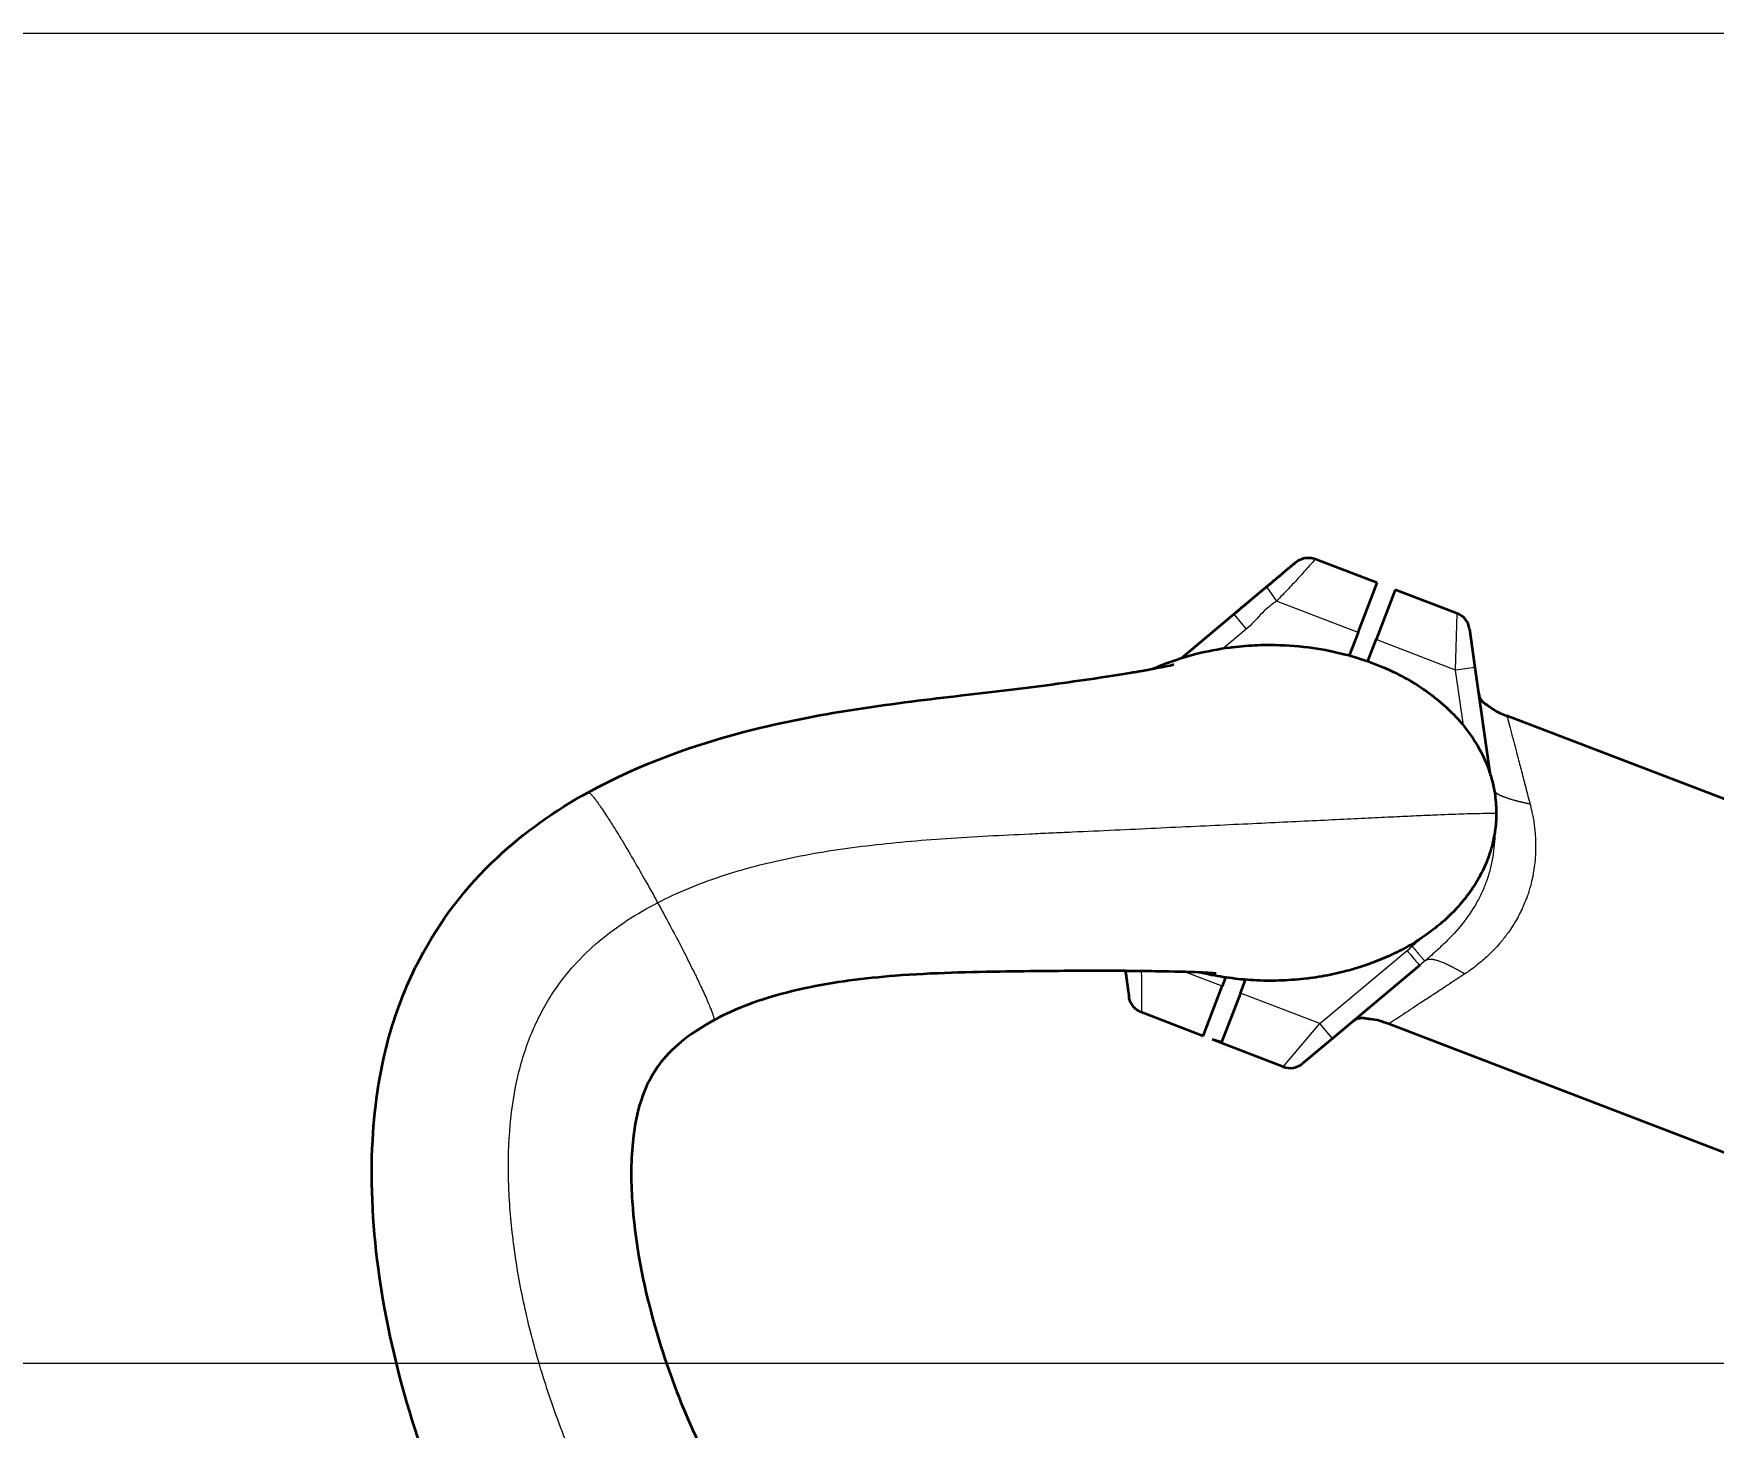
# Model space of a CAD drawing. Header units: millimetres. Extents: x 103 to 2059, y 115 to 1460.
# Drawn here: x 585.8 to 758.8, y 1135.9 to 1279.4 of the extents above; entities that cross this region are included whole.
import ezdxf

# ---------------------------------------------------------------- set-up
doc = ezdxf.new("R2010")
doc.units = ezdxf.units.MM
doc.header["$LTSCALE"] = 5
for name, color, linetype, lineweight in [('Dimension (ISO)', 7, 'Continuous', 9), ('Visible (ISO)', 7, 'Continuous', 35), ('Visible Narrow (ISO)', 7, 'Continuous', 9)]:
    doc.layers.add(name, color=color, linetype=linetype, lineweight=lineweight)
doc.styles.add('Note Text (ISO)', font='tahoma.ttf')
doc.dimstyles.new('Default (ISO)', dxfattribs={"dimscale": 5, "dimtxt": 3.5, "dimasz": 2.5, "dimexe": 3.175, "dimexo": 0, "dimgap": 0.762, "dimtad": 1, "dimdec": 1, "dimrnd": 1e-08, "dimzin": 4, "dimtxsty": 'Note Text (ISO)', "dimcen": 0.09, "dimdle": 10, "dimclrd": 256, "dimclre": 256, "dimclrt": 256, "dimadec": 0, "dimazin": 0, "dimtfac": 1.001486, "dimtmove": 0, "dimatfit": 3, "dimfxl": 0, "dimtolj": 1, "dimtzin": 0, "dimlwd": -1, "dimlwe": -1, "dimarcsym": 0})

# ---------------------------------------------------------------- blocks, each defined once
blk = doc.blocks.new('*D14')
at = {"layer": 'Defpoints', "color": 0}
for p in [(227.82, 1142.44), (813.68, 1142.44), (292.28, 661.37)]:
    blk.add_point(p, dxfattribs=at)
at = {"layer": 'Dimension (ISO)'}
for p, q in [((813.68, 1142.44), (211.94, 1142.44)), ((227.82, 673.87), (227.82, 1129.94)), ((292.28, 661.37), (211.94, 661.37))]:
    blk.add_line(p, q, dxfattribs=at)
for points in [[(225.74, 1129.94), (229.9, 1129.94), (227.82, 1142.44)], [(225.74, 673.87), (229.9, 673.87), (227.82, 661.37)]]:
    blk.add_solid(points, dxfattribs=at)
at = {"layer": 'Dimension (ISO)', "insert": (201.76, 873.19), "char_height": 17.5, "attachment_point": 1, "rotation": 90, "style": 'Note Text (ISO)'}
blk.add_mtext('\\A1;481,1', dxfattribs=at)
blk = doc.blocks.new('*D17')
at = {"layer": 'Defpoints', "color": 0}
for p in [(178.7, 1142.44), (813.68, 1142.44), (1641.2, 312.94)]:
    blk.add_point(p, dxfattribs=at)
at = {"layer": 'Dimension (ISO)'}
for p, q in [((813.68, 1142.44), (162.83, 1142.44)), ((178.7, 325.44), (178.7, 1129.94)), ((1641.2, 312.94), (162.83, 312.94))]:
    blk.add_line(p, q, dxfattribs=at)
for points in [[(176.62, 1129.94), (180.79, 1129.94), (178.7, 1142.44)], [(176.62, 325.44), (180.79, 325.44), (178.7, 312.94)]]:
    blk.add_solid(points, dxfattribs=at)
at = {"layer": 'Dimension (ISO)', "insert": (152.64, 698.83), "char_height": 17.5, "attachment_point": 1, "rotation": 90, "style": 'Note Text (ISO)'}
blk.add_mtext('\\A1;829,5', dxfattribs=at)
blk = doc.blocks.new('*D18')
at = {"layer": 'Defpoints', "color": 0}
for p in [(129.29, 1279.41), (1543.27, 1279.41), (1641.2, 312.94)]:
    blk.add_point(p, dxfattribs=at)
at = {"layer": 'Dimension (ISO)'}
for p, q in [((1543.27, 1279.41), (113.41, 1279.41)), ((129.29, 325.44), (129.29, 1266.91)), ((1641.2, 312.94), (113.41, 312.94))]:
    blk.add_line(p, q, dxfattribs=at)
for points in [[(127.2, 1266.91), (131.37, 1266.91), (129.29, 1279.41)], [(127.2, 325.44), (131.37, 325.44), (129.29, 312.94)]]:
    blk.add_solid(points, dxfattribs=at)
at = {"layer": 'Dimension (ISO)', "insert": (103.27, 780.31), "char_height": 17.5, "attachment_point": 1, "rotation": 90, "style": 'Note Text (ISO)'}
blk.add_mtext('\\A1;966,5', dxfattribs=at)

msp = doc.modelspace()

# ---------------------------------------------------------------- linework, layer by layer
at = {"layer": 'Visible (ISO)'}
for p, q in [((724.16, 1222.86), (717.79, 1225.3)), ((717.79, 1225.3), (717.79, 1225.3)), ((712.77, 1222.44), (709.39, 1219.61)), ((722.19, 1217.72), (724.16, 1222.86)), ((726.03, 1222.14), (724.06, 1217.01)), ((732.4, 1219.7), (726.03, 1222.14)), ((704.03, 1215.11), (709.39, 1219.61)), ((722.19, 1217.72), (721.29, 1215.37)), ((733.66, 1218.11), (734.22, 1214.14)), ((723.2, 1214.77), (724.06, 1217.01)), ((734.22, 1214.14), (735.75, 1203.29)), ((798.34, 1185.81), (737.52, 1209.16)), ((728.53, 1183.45), (719.55, 1175.92)), ((708.56, 1182.21), (708.21, 1181.31)), ((710.08, 1180.6), (710.61, 1181.98)), ((706.24, 1176.18), (708.21, 1181.31)), ((710.08, 1180.6), (708.13, 1175.53)), ((706.24, 1176.18), (699.87, 1178.62)), ((790.67, 1152.34), (725.34, 1177.42)), ((708.13, 1175.53), (707.18, 1175.82)), ((714.48, 1173.02), (707.18, 1175.82)), ((719.55, 1175.92), (716.48, 1173.35))]:
    msp.add_line(p, q, dxfattribs=at)
for centre, start, end in [((731.68, 1217.83), 8.0268, 69), ((715.2, 1174.88), 249, 309.9732)]:
    msp.add_arc(centre, 2, start, end, dxfattribs=at)
for points, knots in [([(712.77, 1222.44), (712.86, 1222.51), (712.95, 1222.58), (713.03, 1222.66), (713.12, 1222.73), (713.21, 1222.81), (713.3, 1222.88), (713.38, 1222.95), (713.47, 1223.02), (713.55, 1223.09), (713.62, 1223.15), (713.69, 1223.21), (713.75, 1223.26), (713.83, 1223.33), (713.9, 1223.39), (713.98, 1223.45), (714.05, 1223.51), (714.13, 1223.57), (714.2, 1223.63), (714.28, 1223.7), (714.35, 1223.77), (714.43, 1223.83), (714.49, 1223.88), (714.54, 1223.92), (714.6, 1223.97), (714.67, 1224.03), (714.74, 1224.09), (714.8, 1224.14), (714.85, 1224.19), (714.9, 1224.23), (714.95, 1224.27), (715.01, 1224.32), (715.07, 1224.37), (715.13, 1224.41), (715.17, 1224.45), (715.21, 1224.49), (715.25, 1224.52), (715.3, 1224.56), (715.34, 1224.59), (715.39, 1224.63), (715.42, 1224.66), (715.46, 1224.69), (715.49, 1224.72), (715.53, 1224.75), (715.56, 1224.78), (715.59, 1224.81), (715.62, 1224.83), (715.65, 1224.85), (715.67, 1224.87), (715.7, 1224.89), (715.72, 1224.91), (715.74, 1224.93), (715.75, 1224.94), (715.77, 1224.95), (715.78, 1224.96), (715.79, 1224.97), (715.8, 1224.98), (715.81, 1224.98), (715.81, 1224.99), (715.81, 1224.99), (715.81, 1224.99), (715.81, 1224.99), (715.82, 1224.99), (715.82, 1224.99), (715.82, 1224.99), (715.82, 1224.99), (715.82, 1224.99)], [4.942, 4.942, 4.942, 4.942, 5.016432, 5.016432, 5.016432, 5.090353, 5.090353, 5.090353, 5.16379, 5.16379, 5.16379, 5.221319, 5.221319, 5.221319, 5.28753, 5.28753, 5.28753, 5.353741, 5.353741, 5.353741, 5.42737, 5.42737, 5.42737, 5.483589, 5.483589, 5.483589, 5.555722, 5.555722, 5.555722, 5.612157, 5.612157, 5.612157, 5.684335, 5.684335, 5.684335, 5.740618, 5.740618, 5.740618, 5.807389, 5.807389, 5.807389, 5.870134, 5.870134, 5.870134, 5.939587, 5.939587, 5.939587, 6.001966, 6.001966, 6.001966, 6.079194, 6.079194, 6.079194, 6.137613, 6.137613, 6.137613, 6.207449, 6.207449, 6.207449, 6.25109, 6.25109, 6.25109, 6.279022, 6.279022, 6.279022, 6.283185, 6.283185, 6.283185, 6.283185]), ([(715.82, 1224.99), (715.95, 1225.1), (716.11, 1225.2), (716.47, 1225.35), (716.69, 1225.41), (717.12, 1225.45), (717.34, 1225.43), (717.63, 1225.36), (717.71, 1225.33), (717.79, 1225.3)], [0, 0, 0, 0, 0.0532348, 0.0532348, 0.1185697, 0.1185697, 0.1835687, 0.1835687, 0.208681, 0.208681, 0.208681, 0.208681]), ([(709.39, 1219.61), (709.47, 1219.67), (709.55, 1219.74), (709.72, 1219.88), (709.81, 1219.95), (710.1, 1220.2), (710.31, 1220.38), (710.69, 1220.69), (710.85, 1220.83), (711.15, 1221.08), (711.3, 1221.2), (711.55, 1221.42), (711.67, 1221.51), (711.94, 1221.75), (712.11, 1221.89), (712.44, 1222.16), (712.61, 1222.3), (712.77, 1222.44)], [0, 0, 0, 0, 0.0368019, 0.0368019, 0.0769204, 0.0769204, 0.1660954, 0.1660954, 0.2309664, 0.2309664, 0.2880294, 0.2880294, 0.3316648, 0.3316648, 0.3974466, 0.3974466, 0.4619412, 0.4619412, 0.4619412, 0.4619412]), ([(701.07, 1214), (701.24, 1214.07), (701.42, 1214.15), (701.59, 1214.22), (701.65, 1214.24), (701.7, 1214.27), (701.76, 1214.29), (702.67, 1214.66), (703.6, 1214.99), (704.54, 1215.26), (704.85, 1215.35), (705.16, 1215.44), (705.47, 1215.52), (706.65, 1215.82), (707.84, 1216.04), (709.04, 1216.2), (709.12, 1216.21), (709.21, 1216.22), (709.3, 1216.23), (710.15, 1216.34), (711.01, 1216.4), (711.87, 1216.44), (712.31, 1216.46), (712.74, 1216.46), (713.18, 1216.46), (714.47, 1216.46), (715.77, 1216.38), (717.05, 1216.21), (718.25, 1216.06), (719.43, 1215.84), (720.6, 1215.55), (720.69, 1215.53), (720.78, 1215.5), (720.88, 1215.48), (721.18, 1215.4), (721.49, 1215.31), (721.8, 1215.22), (722.74, 1214.94), (723.67, 1214.62), (724.58, 1214.23), (724.92, 1214.09), (725.26, 1213.95), (725.59, 1213.79), (725.64, 1213.77), (725.69, 1213.74), (725.75, 1213.71), (726.55, 1213.33), (727.33, 1212.91), (728.09, 1212.44), (728.37, 1212.26), (728.65, 1212.08), (728.92, 1211.9), (729.04, 1211.82), (729.15, 1211.74), (729.27, 1211.66), (729.96, 1211.16), (730.64, 1210.62), (731.28, 1210.03), (731.55, 1209.78), (731.82, 1209.51), (732.08, 1209.24), (732.13, 1209.19), (732.18, 1209.14), (732.22, 1209.09), (732.85, 1208.43), (733.42, 1207.72), (733.94, 1206.96), (734.13, 1206.67), (734.32, 1206.38), (734.49, 1206.08), (735, 1205.21), (735.42, 1204.28), (735.74, 1203.32), (735.75, 1203.3), (735.75, 1203.28), (735.76, 1203.26), (735.82, 1203.07), (735.88, 1202.89), (735.93, 1202.7), (736.06, 1202.25), (736.16, 1201.79), (736.24, 1201.33), (736.24, 1201.29), (736.25, 1201.25), (736.26, 1201.21), (736.36, 1200.58), (736.41, 1199.95), (736.42, 1199.31), (736.42, 1199.25), (736.42, 1199.18), (736.42, 1199.11)], [0.300669, 0.300669, 0.300669, 0.300669, 0.3096364, 0.3096364, 0.3096364, 0.3125, 0.3125, 0.3125, 0.3596031, 0.3596031, 0.3596031, 0.375, 0.375, 0.375, 0.43329, 0.43329, 0.43329, 0.4375, 0.4375, 0.4375, 0.479048, 0.479048, 0.479048, 0.5, 0.5, 0.5, 0.5625, 0.5625, 0.5625, 0.6205236, 0.6205236, 0.6205236, 0.625, 0.625, 0.625, 0.6403713, 0.6403713, 0.6403713, 0.6875, 0.6875, 0.6875, 0.7049644, 0.7049644, 0.7049644, 0.7077726, 0.7077726, 0.7077726, 0.75, 0.75, 0.75, 0.7656067, 0.7656067, 0.7656067, 0.7721536, 0.7721536, 0.7721536, 0.8125, 0.8125, 0.8125, 0.8299851, 0.8299851, 0.8299851, 0.8331122, 0.8331122, 0.8331122, 0.875, 0.875, 0.875, 0.8908351, 0.8908351, 0.8908351, 0.9365574, 0.9365574, 0.9365574, 0.9375, 0.9375, 0.9375, 0.9461619, 0.9461619, 0.9461619, 0.9669675, 0.9669675, 0.9669675, 0.96875, 0.96875, 0.96875, 0.9970492, 0.9970492, 0.9970492, 1, 1, 1, 1]), ([(642.91, 1201.27), (648.26, 1204.22), (654.13, 1206.3), (667.15, 1209.54), (674.55, 1210.47), (684.72, 1211.64), (687.86, 1212.02), (693.79, 1212.81), (696.58, 1213.23), (700.48, 1213.88), (701.84, 1214.14), (703, 1214.38), (703.21, 1214.43), (703.21, 1214.43)], [0, 0, 0, 0, 1.836553, 1.836553, 4.033781, 4.033781, 5.065818, 5.065818, 6.21398, 6.21398, 7.188406, 7.188406, 7.725575, 7.725575, 7.725575, 7.725575]), ([(642.91, 1201.27), (648.26, 1204.22), (654.13, 1206.3), (667.15, 1209.54), (674.55, 1210.47), (684.72, 1211.64), (687.86, 1212.02), (693.79, 1212.81), (696.58, 1213.23), (699.6, 1213.73), (700.41, 1213.87), (701.07, 1214)], [0, 0, 0, 0, 1.836553, 1.836553, 4.033781, 4.033781, 5.065818, 5.065818, 6.21398, 6.21398, 6.712142, 6.712142, 6.712142, 6.712142]), ([(734.56, 1211.72), (734.6, 1211.43), (734.64, 1211.26), (734.71, 1211.03), (734.75, 1210.95), (734.89, 1210.74), (735.02, 1210.6), (735.29, 1210.38), (735.39, 1210.32), (735.51, 1210.24), (735.54, 1210.22), (735.57, 1210.2), (735.58, 1210.19), (735.59, 1210.19), (735.59, 1210.19), (735.59, 1210.19), (735.59, 1210.19), (735.59, 1210.19)], [0.000007, 0.000007, 0.000007, 0.000007, 0.1592848, 0.1592848, 0.3074391, 0.3074391, 0.5344619, 0.5344619, 0.6490408, 0.6490408, 0.7061398, 0.7061398, 0.7337946, 0.7337946, 0.746692, 0.746692, 0.747968, 0.747968, 0.747968, 0.747968]), ([(734.57, 1211.69), (734.59, 1211.5), (734.61, 1211.38), (734.66, 1211.17), (734.69, 1211.09), (734.82, 1210.81), (734.99, 1210.61), (735.34, 1210.35), (735.42, 1210.29), (735.53, 1210.23), (735.55, 1210.21), (735.58, 1210.2), (735.58, 1210.19), (735.59, 1210.19), (735.59, 1210.19), (735.59, 1210.19), (735.59, 1210.19), (735.59, 1210.19), (735.59, 1210.19), (735.59, 1210.19), (735.59, 1210.19), (735.59, 1210.19), (735.59, 1210.19), (735.6, 1210.18), (735.6, 1210.18), (735.6, 1210.18), (735.6, 1210.18), (735.6, 1210.18), (735.6, 1210.18), (735.6, 1210.18), (735.6, 1210.18), (735.61, 1210.18), (735.61, 1210.17), (735.63, 1210.16), (735.64, 1210.15), (735.68, 1210.13), (735.71, 1210.11), (735.75, 1210.08), (735.77, 1210.06), (735.79, 1210.05)], [0, 0, 0, 0, 0.1006008, 0.1006008, 0.2153043, 0.2153043, 0.5533787, 0.5533787, 0.6560464, 0.6560464, 0.7071548, 0.7071548, 0.7315598, 0.7315598, 0.7428937, 0.7428937, 0.7435766, 0.7435766, 0.7441974, 0.7441974, 0.7466806, 0.7466806, 0.7504215, 0.7504215, 0.7510463, 0.7510463, 0.7516687, 0.7516687, 0.7522964, 0.7522964, 0.7529282, 0.7529282, 0.7541901, 0.7541901, 0.7591775, 0.7591775, 0.7683089, 0.7683089, 0.7759828, 0.7759828, 0.7759828, 0.7759828]), ([(735.79, 1210.05), (736.11, 1209.8), (736.47, 1209.6), (737.06, 1209.34), (737.29, 1209.25), (737.52, 1209.16)], [0, 0, 0, 0, 0.1210033, 0.1210033, 0.1946697, 0.1946697, 0.1946697, 0.1946697]), ([(754.6, 1050.91), (741.19, 1052.26), (727.86, 1054.87), (701.46, 1062.55), (688.25, 1067.83), (665.18, 1081.08), (654.92, 1088.89), (639.58, 1105.9), (633.86, 1114.79), (625.66, 1132.79), (622.79, 1142), (620.77, 1156.02), (620.47, 1160.75), (620.94, 1169.26), (621.53, 1173.08), (623.35, 1179.28), (624.34, 1181.76), (627.6, 1187.98), (630.34, 1191.55), (636.34, 1197.17), (639.54, 1199.41), (642.91, 1201.27)], [0, 0, 0, 0, 4.042055, 4.042055, 8.251712, 8.251712, 12.031762, 12.031762, 15.139684, 15.139684, 17.990448, 17.990448, 19.40632, 19.40632, 20.555748, 20.555748, 21.351381, 21.351381, 22.666687, 22.666687, 23.821599, 23.821599, 23.821599, 23.821599]), ([(736.42, 1199.11), (736.42, 1198.79), (736.41, 1198.47), (736.36, 1197.83), (736.32, 1197.51), (736.26, 1197.13), (736.26, 1197.07), (736.21, 1196.78), (736.16, 1196.56), (736.06, 1196.1), (736.01, 1195.88), (735.94, 1195.61), (735.92, 1195.57), (735.86, 1195.34), (735.8, 1195.16), (735.64, 1194.66), (735.53, 1194.36), (735.28, 1193.75), (735.14, 1193.45), (734.85, 1192.86), (734.69, 1192.56), (734.5, 1192.24), (734.48, 1192.2), (734.28, 1191.86), (734.09, 1191.57), (733.69, 1190.97), (733.47, 1190.67), (733.01, 1190.09), (732.77, 1189.81), (732.41, 1189.4), (732.29, 1189.28), (731.92, 1188.88), (731.65, 1188.61), (731.32, 1188.31), (731.27, 1188.26), (730.99, 1188), (730.75, 1187.8), (730.26, 1187.39), (730, 1187.19), (729.57, 1186.86), (729.39, 1186.73), (728.93, 1186.41), (728.66, 1186.23), (728.26, 1185.97), (728.15, 1185.9), (727.73, 1185.64), (727.42, 1185.46), (726.8, 1185.12), (726.48, 1184.95), (726, 1184.71), (725.84, 1184.64), (725.35, 1184.4), (725.01, 1184.26), (724.62, 1184.09), (724.57, 1184.07), (724.17, 1183.9), (723.82, 1183.77), (723.12, 1183.51), (722.76, 1183.39), (722.17, 1183.2), (721.95, 1183.14), (721.42, 1182.98), (721.11, 1182.9), (720.41, 1182.72), (720.03, 1182.63), (719.25, 1182.46), (718.85, 1182.39), (718.05, 1182.25), (717.64, 1182.19), (717.15, 1182.12), (717.06, 1182.11), (716.55, 1182.05), (716.12, 1182.01), (715.26, 1181.94), (714.83, 1181.91), (713.96, 1181.88), (713.53, 1181.87), (713.09, 1181.87), (712.66, 1181.87), (712.22, 1181.88), (711.35, 1181.92), (710.92, 1181.95), (710.06, 1182.02), (709.64, 1182.07), (708.81, 1182.17), (708.41, 1182.23), (707.61, 1182.37), (707.21, 1182.44), (706.53, 1182.58), (706.25, 1182.65), (705.96, 1182.71)], [0, 0, 0, 0, 0.0142595, 0.0142595, 0.0286008, 0.0286008, 0.03125, 0.03125, 0.0415522, 0.0415522, 0.0518855, 0.0518855, 0.0538302, 0.0538302, 0.0625, 0.0625, 0.0771519, 0.0771519, 0.0919955, 0.0919955, 0.1071161, 0.1071161, 0.1091649, 0.1091649, 0.125, 0.125, 0.1420743, 0.1420743, 0.1589532, 0.1589532, 0.1668922, 0.1668922, 0.1844026, 0.1844026, 0.1875, 0.1875, 0.2022885, 0.2022885, 0.2174356, 0.2174356, 0.2278449, 0.2278449, 0.243492, 0.243492, 0.25, 0.25, 0.2667079, 0.2667079, 0.2838137, 0.2838137, 0.2922234, 0.2922234, 0.3096356, 0.3096356, 0.3125, 0.3125, 0.3302345, 0.3302345, 0.3484416, 0.3484416, 0.3596134, 0.3596134, 0.375, 0.375, 0.3940571, 0.3940571, 0.4134437, 0.4134437, 0.4332618, 0.4332618, 0.4375, 0.4375, 0.4581182, 0.4581182, 0.4790588, 0.4790588, 0.5, 0.5, 0.5, 0.5211035, 0.5211035, 0.5420205, 0.5420205, 0.5625, 0.5625, 0.5822097, 0.5822097, 0.6016123, 0.6016123, 0.6155807, 0.6155807, 0.6155807, 0.6155807]), ([(707.59, 1182.61), (707.59, 1182.61), (707.59, 1182.61), (707.54, 1182.62), (707.07, 1182.66), (705.18, 1182.75), (703.79, 1182.8), (700.17, 1182.86), (697.83, 1182.89), (692.43, 1182.89), (689.28, 1182.86), (682.3, 1182.76), (678.42, 1182.68), (671.4, 1182.13), (668.24, 1181.74), (661.93, 1180.37), (658.72, 1179.36), (655.83, 1177.79)], [3.708221, 3.708221, 3.708221, 3.708221, 3.75693, 3.75693, 4.625844, 4.625844, 5.516191, 5.516191, 6.501735, 6.501735, 7.560089, 7.560089, 8.751378, 8.751378, 9.706888, 9.706888, 10.696939, 10.696939, 10.696939, 10.696939]), ([(698.23, 1182.88), (697.28, 1182.88), (696.27, 1182.89), (692.43, 1182.89), (689.28, 1182.86), (682.3, 1182.76), (678.42, 1182.68), (671.4, 1182.13), (668.24, 1181.74), (661.93, 1180.37), (658.72, 1179.36), (655.83, 1177.79)], [6.104666, 6.104666, 6.104666, 6.104666, 6.501735, 6.501735, 7.560089, 7.560089, 8.751378, 8.751378, 9.706956, 9.706956, 10.696937, 10.696937, 10.696937, 10.696937]), ([(698.23, 1182.88), (698.24, 1182.82), (698.25, 1182.76), (698.32, 1182.27), (698.38, 1181.87), (698.44, 1181.42), (698.45, 1181.33), (698.49, 1181.05), (698.51, 1180.89), (698.55, 1180.61), (698.57, 1180.5), (698.59, 1180.32), (698.6, 1180.26), (698.61, 1180.2), (698.61, 1180.19), (698.61, 1180.18), (698.61, 1180.18), (698.61, 1180.18)], [-0.8779476, -0.8779476, -0.8779476, -0.8779476, -0.8581727, -0.8581727, -0.7116447, -0.7116447, -0.6706485, -0.6706485, -0.5852099, -0.5852099, -0.5049381, -0.5049381, -0.4259629, -0.4259629, -0.3872527, -0.3872527, -0.3689185, -0.3689185, -0.3689185, -0.3689185]), ([(698.24, 1182.85), (698.24, 1182.83), (698.24, 1182.81), (698.26, 1182.7), (698.27, 1182.6), (698.31, 1182.37), (698.32, 1182.23), (698.36, 1181.96), (698.38, 1181.83), (698.4, 1181.71)], [0.1242587, 0.1242587, 0.1242587, 0.1242587, 0.1307113, 0.1307113, 0.1630912, 0.1630912, 0.212402, 0.212402, 0.2614153, 0.2614153, 0.2614153, 0.2614153]), ([(699.87, 1178.62), (699.67, 1178.7), (699.48, 1178.81), (699.15, 1179.09), (699, 1179.26), (698.77, 1179.63), (698.69, 1179.83), (698.63, 1180.09), (698.62, 1180.13), (698.61, 1180.18)], [0, 0, 0, 0, 0.0647794, 0.0647794, 0.1297985, 0.1297985, 0.1948089, 0.1948089, 0.2085708, 0.2085708, 0.2085708, 0.2085708]), ([(699.87, 1178.62), (699.67, 1178.7), (699.48, 1178.81), (699.15, 1179.09), (699, 1179.26), (698.77, 1179.63), (698.69, 1179.83), (698.63, 1180.09), (698.62, 1180.13), (698.61, 1180.18)], [0, 0, 0, 0, 0.0647794, 0.0647794, 0.1297985, 0.1297985, 0.1948089, 0.1948089, 0.2085709, 0.2085709, 0.2085709, 0.2085709]), ([(723.21, 1177.95), (723.21, 1177.95), (723.21, 1177.95), (723.19, 1177.95), (723.16, 1177.96), (723.02, 1177.98), (722.9, 1178), (722.42, 1178.03), (722.17, 1178), (721.82, 1177.81), (721.7, 1177.72), (721.45, 1177.52)], [0.0463236, 0.0463236, 0.0463236, 0.0463236, 0.0642601, 0.0642601, 0.1225677, 0.1225677, 0.2439132, 0.2439132, 0.6089432, 0.6089432, 0.7844297, 0.7844297, 0.7844297, 0.7844297]), ([(723.46, 1177.91), (723.41, 1177.92), (723.35, 1177.92), (723.28, 1177.93), (723.26, 1177.94), (723.24, 1177.94), (723.24, 1177.94), (723.23, 1177.94), (723.23, 1177.94), (723.22, 1177.94), (723.22, 1177.94), (723.22, 1177.95), (723.22, 1177.95), (723.21, 1177.95), (723.21, 1177.95), (723.21, 1177.95), (723.21, 1177.95), (723.21, 1177.95), (723.21, 1177.95), (723.21, 1177.95), (723.21, 1177.95), (723.21, 1177.95), (723.21, 1177.95), (723.21, 1177.95), (723.2, 1177.95), (723.15, 1177.96), (723.08, 1177.97), (722.83, 1178.01), (722.63, 1178.02), (722.29, 1178), (722.15, 1177.97), (721.95, 1177.88), (721.88, 1177.85), (721.71, 1177.73), (721.6, 1177.65), (721.45, 1177.52)], [0, 0, 0, 0, 0.015976, 0.015976, 0.0219713, 0.0219713, 0.0229294, 0.0229294, 0.0237338, 0.0237338, 0.024542, 0.024542, 0.0253517, 0.0253517, 0.0285848, 0.0285848, 0.0306997, 0.0306997, 0.0310962, 0.0310962, 0.0342889, 0.0342889, 0.0438673, 0.0438673, 0.0726282, 0.0726282, 0.1591697, 0.1591697, 0.3429087, 0.3429087, 0.557671, 0.557671, 0.6656114, 0.6656114, 0.7760578, 0.7760578, 0.7760578, 0.7760578]), ([(655.83, 1177.79), (654.77, 1177.21), (653.75, 1176.56), (651.92, 1175.13), (651.1, 1174.35), (649.5, 1172.31), (648.82, 1170.96), (647.95, 1168.29), (647.7, 1166.96), (647.3, 1163.49), (647.31, 1161.32), (647.7, 1155.3), (648.41, 1151.45), (651.05, 1141.44), (653.53, 1135.33), (660.75, 1122.26), (666.25, 1115.51), (678.5, 1104.62), (685.19, 1100.16), (700.55, 1091.88), (709.46, 1088.3), (729.52, 1082.01), (740.87, 1079.57), (753.87, 1077.93), (755.45, 1077.75), (757.04, 1077.59)], [0, 0, 0, 0, 0.363338, 0.363338, 0.703097, 0.703097, 1.155748, 1.155748, 1.563605, 1.563605, 2.218306, 2.218306, 3.391499, 3.391499, 5.35268, 5.35268, 7.902578, 7.902578, 10.287649, 10.287649, 13.144555, 13.144555, 16.598427, 16.598427, 17.076187, 17.076187, 17.076187, 17.076187])]:
    msp.add_open_spline(points, degree=3, knots=knots, dxfattribs=at)
for points in [[(728.55, 1183.47), (728.54, 1183.47), (728.54, 1183.46), (728.53, 1183.45)], [(725.34, 1177.42), (724.73, 1177.65), (724.11, 1177.87), (723.46, 1177.91)], [(721.43, 1177.5), (721.44, 1177.51), (721.44, 1177.51), (721.45, 1177.52)]]:
    msp.add_open_spline(points, degree=3, dxfattribs=at)
at = {"layer": 'Visible Narrow (ISO)'}
for p, q in [((712.77, 1222.44), (713.78, 1220.95)), ((709.39, 1219.61), (710.68, 1218.07)), ((722.19, 1217.72), (713.78, 1220.95)), ((732.24, 1213.87), (732.4, 1219.7)), ((710.68, 1218.07), (708.32, 1216.1)), ((732.24, 1213.87), (724.06, 1217.01)), ((734.22, 1214.14), (732.24, 1213.87)), ((733.04, 1208.16), (732.24, 1213.87)), ((718.26, 1177.46), (727.24, 1184.98)), ((708.21, 1181.31), (704.42, 1182.77)), ((718.26, 1177.46), (710.08, 1180.6)), ((722.74, 1178.07), (722.74, 1178.07)), ((714.48, 1173.02), (718.26, 1177.46)), ((719.55, 1175.92), (718.26, 1177.46))]:
    msp.add_line(p, q, dxfattribs=at)
msp.add_ellipse((727.24, 1184.98), major_axis=(1.28, -1.53), ratio=0.000011, start_param=4.712389, end_param=6.283186, dxfattribs=at)
for points, degree, knots in [([(717.79, 1225.3), (717.79, 1225.3), (717.78, 1225.29), (717.71, 1225.21), (717.67, 1225.16), (717.47, 1224.93), (717.28, 1224.71), (716.9, 1224.28), (716.76, 1224.13), (716.47, 1223.8), (716.31, 1223.62), (715.96, 1223.24), (715.79, 1223.05), (715.41, 1222.65), (715.22, 1222.44), (714.62, 1221.81), (714.21, 1221.38), (713.78, 1220.95)], 3, [0.005444176, 0.005444176, 0.005444176, 0.005444176, 0.006282711, 0.006282711, 0.007180241, 0.007180241, 0.008975302, 0.008975302, 0.009872832, 0.009872832, 0.010770362, 0.010770362, 0.011667892, 0.011667892, 0.012565422, 0.012565422, 0.014360483, 0.014360483, 0.014360483, 0.014360483]), ([(713.78, 1220.95), (713.63, 1220.85), (713.48, 1220.74), (713.33, 1220.63), (713.2, 1220.53), (713.06, 1220.42), (712.93, 1220.31), (712.66, 1220.08), (712.41, 1219.83), (712.16, 1219.58), (711.92, 1219.32), (711.68, 1219.06), (711.44, 1218.81), (711.2, 1218.55), (710.95, 1218.3), (710.68, 1218.07)], 3, [0, 0, 0, 0, 0.00054579, 0.00054579, 0.00054579, 0.001064618, 0.001064618, 0.001064618, 0.002129773, 0.002129773, 0.002129773, 0.003195315, 0.003195315, 0.003195315, 0.004259321, 0.004259321, 0.004259321, 0.004259321]), ([(735.79, 1210.05), (735.79, 1210.05), (735.79, 1210.05), (735.79, 1210.05), (735.79, 1210.05), (735.78, 1210.06), (735.77, 1210.06), (735.77, 1210.06), (735.77, 1210.06), (735.76, 1210.06), (735.75, 1210.07), (735.73, 1210.08), (735.72, 1210.08), (735.7, 1210.09), (735.7, 1210.09), (735.68, 1210.1), (735.66, 1210.11), (735.62, 1210.13), (735.6, 1210.14), (735.57, 1210.16), (735.55, 1210.17), (735.52, 1210.19), (735.5, 1210.2), (735.46, 1210.22), (735.44, 1210.23), (735.4, 1210.25), (735.37, 1210.27), (735.34, 1210.29), (735.32, 1210.3), (735.3, 1210.31), (735.28, 1210.32), (735.23, 1210.36), (735.2, 1210.38), (735.14, 1210.42), (735.12, 1210.44), (735.09, 1210.46), (735.08, 1210.48), (735.01, 1210.54), (734.96, 1210.59), (734.9, 1210.66), (734.89, 1210.67), (734.86, 1210.72), (734.83, 1210.77), (734.78, 1210.85), (734.77, 1210.88), (734.75, 1210.91), (734.75, 1210.92), (734.73, 1210.97), (734.71, 1211.01), (734.69, 1211.08), (734.68, 1211.12), (734.66, 1211.19), (734.65, 1211.22), (734.64, 1211.25), (734.64, 1211.25), (734.63, 1211.28), (734.63, 1211.31), (734.62, 1211.36), (734.61, 1211.38), (734.61, 1211.43), (734.6, 1211.44), (734.6, 1211.49), (734.59, 1211.52), (734.58, 1211.56), (734.58, 1211.57), (734.58, 1211.6), (734.58, 1211.62), (734.57, 1211.66), (734.57, 1211.68), (734.56, 1211.7), (734.56, 1211.71), (734.56, 1211.72)], 3, [0.007626069, 0.007626069, 0.007626069, 0.007626069, 0.007744593, 0.007744593, 0.008026023, 0.008026023, 0.008159866, 0.008159866, 0.008191397, 0.008191397, 0.008358948, 0.008358948, 0.008638514, 0.008638514, 0.008706439, 0.008706439, 0.009007218, 0.009007218, 0.009291742, 0.009291742, 0.009531807, 0.009531807, 0.009737727, 0.009737727, 0.010008398, 0.010008398, 0.01033795, 0.01033795, 0.010484988, 0.010484988, 0.010703643, 0.010703643, 0.011155888, 0.011155888, 0.011438169, 0.011438169, 0.01163009, 0.01163009, 0.012415131, 0.012415131, 0.01253226, 0.01253226, 0.013051307, 0.013051307, 0.01334453, 0.01334453, 0.013421301, 0.013421301, 0.013769374, 0.013769374, 0.014087649, 0.014087649, 0.014297711, 0.014297711, 0.01431103, 0.01431103, 0.014494146, 0.014494146, 0.014658699, 0.014658699, 0.014774301, 0.014774301, 0.014944442, 0.014944442, 0.015012597, 0.015012597, 0.015114003, 0.015114003, 0.015212742, 0.015212742, 0.015250892, 0.015250892, 0.015250892, 0.015250892]), ([(737.52, 1209.16), (737.52, 1209.16), (737.53, 1209.14), (737.55, 1209.06), (737.56, 1209), (737.6, 1208.88), (737.61, 1208.82), (737.64, 1208.71), (737.66, 1208.64), (737.71, 1208.44), (737.75, 1208.3), (737.83, 1207.99), (737.87, 1207.82), (737.92, 1207.62), (737.93, 1207.61), (737.98, 1207.43), (738.02, 1207.24), (738.09, 1206.99), (738.1, 1206.94), (738.12, 1206.87), (738.13, 1206.84), (738.14, 1206.81), (738.14, 1206.8), (738.15, 1206.77), (738.15, 1206.76), (738.15, 1206.75), (738.15, 1206.75), (738.2, 1206.58), (738.25, 1206.4), (738.34, 1206.05), (738.38, 1205.89), (738.48, 1205.51), (738.53, 1205.3), (738.65, 1204.86), (738.71, 1204.63), (738.8, 1204.29), (738.82, 1204.19), (738.86, 1204.05), (738.87, 1204.02), (738.94, 1203.74), (739.01, 1203.49), (739.15, 1202.96), (739.22, 1202.68), (739.31, 1202.33), (739.33, 1202.27), (739.42, 1201.91), (739.5, 1201.62), (739.65, 1201.03), (739.73, 1200.72), (739.84, 1200.3), (739.87, 1200.19), (739.9, 1200.08)], 3, [0.5, 0.5, 0.5, 0.5, 0.5396141, 0.5396141, 0.5790532, 0.5790532, 0.6012584, 0.6012584, 0.625, 0.625, 0.6629124, 0.6629124, 0.6988758, 0.6988758, 0.7008248, 0.7008248, 0.734375, 0.734375, 0.7421875, 0.7421875, 0.7460938, 0.7460938, 0.7480469, 0.7480469, 0.7496505, 0.7496505, 0.75, 0.75, 0.779026, 0.779026, 0.8031571, 0.8031571, 0.8316655, 0.8316655, 0.8598608, 0.8598608, 0.8713714, 0.8713714, 0.875, 0.875, 0.9028041, 0.9028041, 0.9302596, 0.9302596, 0.9368897, 0.9368897, 0.9639403, 0.9639403, 0.9906598, 0.9906598, 1, 1, 1, 1]), ([(642.91, 1201.27), (642.91, 1201.27), (642.91, 1201.27), (642.91, 1201.27), (642.98, 1201.31), (643.15, 1201.16), (643.42, 1200.84), (643.5, 1200.75), (643.58, 1200.64), (643.67, 1200.52), (643.78, 1200.38), (643.9, 1200.22), (644.03, 1200.03), (644.14, 1199.87), (644.26, 1199.69), (644.39, 1199.5), (644.66, 1199.1), (644.97, 1198.63), (645.3, 1198.1), (645.61, 1197.62), (645.94, 1197.08), (646.28, 1196.51), (646.31, 1196.46), (646.34, 1196.42), (646.37, 1196.37), (646.74, 1195.75), (647.14, 1195.08), (647.55, 1194.38), (647.93, 1193.73), (648.31, 1193.05), (648.7, 1192.36), (648.74, 1192.31), (648.77, 1192.25), (648.8, 1192.2), (649.22, 1191.45), (649.65, 1190.68), (650.07, 1189.91)], 3, [0.4999685, 0.4999685, 0.4999685, 0.4999685, 0.4999995, 0.4999995, 0.4999995, 0.5971363, 0.5971363, 0.5971363, 0.6250189, 0.6250189, 0.6250189, 0.6581198, 0.6581198, 0.6581198, 0.6874996, 0.6874996, 0.6874996, 0.7500012, 0.7500012, 0.7500012, 0.8078108, 0.8078108, 0.8078108, 0.8124996, 0.8124996, 0.8124996, 0.8749996, 0.8749996, 0.8749996, 0.932818, 0.932818, 0.932818, 0.9374997, 0.9374997, 0.9374997, 1, 1, 1, 1]), ([(736.23, 1201.37), (736.31, 1201.29), (736.42, 1201.21), (736.87, 1200.92), (737.59, 1200.64), (738.59, 1200.37), (739.24, 1200.22), (739.9, 1200.08)], 5, [0.3044324, 0.3044324, 0.3044324, 0.3044324, 0.3044324, 0.3044324, 0.5, 0.5, 1, 1, 1, 1, 1, 1]), ([(650.07, 1189.91), (652.11, 1190.97), (654.3, 1191.86), (656.6, 1192.63), (658.9, 1193.39), (661.32, 1194.02), (663.83, 1194.54), (666.34, 1195.06), (668.94, 1195.46), (671.61, 1195.78), (674.28, 1196.1), (677.02, 1196.33), (679.82, 1196.53), (681.22, 1196.62), (682.64, 1196.71), (684.07, 1196.79), (685.5, 1196.86), (686.94, 1196.93), (688.4, 1197), (689.13, 1197.04), (689.86, 1197.07), (690.59, 1197.1), (691.33, 1197.14), (692.07, 1197.17), (692.8, 1197.2), (694.26, 1197.27), (695.71, 1197.33), (697.14, 1197.4), (698.57, 1197.46), (699.98, 1197.53), (701.37, 1197.6), (702.77, 1197.66), (704.13, 1197.73), (705.48, 1197.79), (708.16, 1197.92), (710.74, 1198.04), (713.16, 1198.16), (715.58, 1198.27), (717.85, 1198.38), (719.93, 1198.48), (720.97, 1198.53), (721.96, 1198.58), (722.9, 1198.63), (723.84, 1198.67), (724.73, 1198.71), (725.57, 1198.75), (726.4, 1198.79), (727.18, 1198.83), (727.9, 1198.86), (728.26, 1198.88), (728.61, 1198.89), (728.94, 1198.91), (729.27, 1198.92), (729.59, 1198.93), (729.89, 1198.95), (731.09, 1199), (732.05, 1199.04), (732.83, 1199.06), (733.61, 1199.09), (734.21, 1199.1), (734.69, 1199.11), (735.17, 1199.12), (735.52, 1199.12), (735.77, 1199.12), (736.03, 1199.12), (736.19, 1199.12), (736.3, 1199.12), (736.36, 1199.11), (736.4, 1199.11), (736.42, 1199.11)], 3, [0, 0, 0, 0, 0.063841, 0.063841, 0.063841, 0.127681, 0.127681, 0.127681, 0.191522, 0.191522, 0.191522, 0.255363, 0.255363, 0.255363, 0.287283, 0.287283, 0.287283, 0.319204, 0.319204, 0.319204, 0.335164, 0.335164, 0.335164, 0.351124, 0.351124, 0.351124, 0.383045, 0.383045, 0.383045, 0.414965, 0.414965, 0.414965, 0.446886, 0.446886, 0.446886, 0.510726, 0.510726, 0.510726, 0.574567, 0.574567, 0.574567, 0.606488, 0.606488, 0.606488, 0.638408, 0.638408, 0.638408, 0.670328, 0.670328, 0.670328, 0.686289, 0.686289, 0.686289, 0.702249, 0.702249, 0.702249, 0.76609, 0.76609, 0.76609, 0.82993, 0.82993, 0.82993, 0.893771, 0.893771, 0.893771, 0.957612, 0.957612, 0.957612, 1, 1, 1, 1]), ([(739.9, 1200.08), (739.96, 1199.84), (740.02, 1199.6), (740.11, 1199.18), (740.15, 1199), (740.23, 1198.59), (740.27, 1198.36), (740.33, 1197.95), (740.35, 1197.77), (740.37, 1197.57), (740.37, 1197.55), (740.4, 1197.35), (740.41, 1197.18), (740.44, 1196.86), (740.45, 1196.7), (740.46, 1196.49), (740.46, 1196.43), (740.47, 1196.22), (740.48, 1196.06), (740.48, 1195.86), (740.48, 1195.82), (740.48, 1195.68), (740.48, 1195.59), (740.48, 1195.44), (740.48, 1195.39), (740.47, 1195.32), (740.47, 1195.29), (740.47, 1195.26), (740.47, 1195.24), (740.47, 1195.22), (740.47, 1195.21), (740.46, 1194.91), (740.45, 1194.62), (740.41, 1194.17), (740.39, 1194.01), (740.33, 1193.53), (740.29, 1193.22), (740.21, 1192.77), (740.18, 1192.64), (740.1, 1192.25), (740.04, 1191.99), (739.92, 1191.55), (739.87, 1191.37), (739.76, 1191), (739.7, 1190.81), (739.58, 1190.49), (739.53, 1190.35), (739.39, 1189.99), (739.3, 1189.77), (739.16, 1189.45), (739.12, 1189.36), (738.97, 1189.03), (738.86, 1188.81), (738.7, 1188.5), (738.66, 1188.43), (738.54, 1188.21), (738.46, 1188.08), (738.29, 1187.78), (738.19, 1187.63), (737.96, 1187.27), (737.82, 1187.06), (737.62, 1186.78), (737.57, 1186.71), (737.44, 1186.53), (737.37, 1186.44), (737.23, 1186.25), (737.16, 1186.17), (737.06, 1186.04), (737.02, 1186), (736.97, 1185.94), (736.95, 1185.92), (736.93, 1185.89), (736.92, 1185.87), (736.9, 1185.85), (736.89, 1185.84), (736.72, 1185.65), (736.56, 1185.46), (736.26, 1185.13), (736.12, 1184.99), (735.75, 1184.62), (735.51, 1184.39), (735.1, 1184.02), (734.93, 1183.88), (734.59, 1183.6), (734.42, 1183.46), (734.05, 1183.18), (733.86, 1183.04), (733.5, 1182.79), (733.34, 1182.68), (733.18, 1182.58)], 3, [0, 0, 0, 0, 0.035651, 0.035651, 0.063033, 0.063033, 0.097497, 0.097497, 0.125, 0.125, 0.128293, 0.128293, 0.154597, 0.154597, 0.179096, 0.179096, 0.1875, 0.1875, 0.212348, 0.212348, 0.21875, 0.21875, 0.234375, 0.234375, 0.242187, 0.242187, 0.246094, 0.246094, 0.248047, 0.248047, 0.25, 0.25, 0.291645, 0.291645, 0.315308, 0.315308, 0.361866, 0.361866, 0.381505, 0.381505, 0.421418, 0.421418, 0.448757, 0.448757, 0.478249, 0.478249, 0.5, 0.5, 0.536015, 0.536015, 0.551203, 0.551203, 0.588831, 0.588831, 0.601677, 0.601677, 0.625, 0.625, 0.651595, 0.651595, 0.6875, 0.6875, 0.701127, 0.701127, 0.71875, 0.71875, 0.734375, 0.734375, 0.742187, 0.742187, 0.746094, 0.746094, 0.748047, 0.748047, 0.75, 0.75, 0.789319, 0.789319, 0.820672, 0.820672, 0.871602, 0.871602, 0.904328, 0.904328, 0.937055, 0.937055, 0.972509, 0.972509, 1, 1, 1, 1]), ([(736.29, 1197.29), (736.29, 1197.14), (736.28, 1196.99), (736.25, 1196), (736.16, 1195.16), (735.93, 1193.9), (735.83, 1193.48), (735.6, 1192.65), (735.46, 1192.24), (735.16, 1191.44), (734.99, 1191.05), (734.61, 1190.28), (734.41, 1189.9), (733.74, 1188.8), (733.24, 1188.11), (732.16, 1186.81), (731.57, 1186.19), (730.65, 1185.31), (730.34, 1185.02), (729.87, 1184.59), (729.7, 1184.45), (729.46, 1184.24), (729.38, 1184.17), (729.22, 1184.03), (729.14, 1183.96), (729.05, 1183.89)], 3, [0.0045936, 0.0045936, 0.0045936, 0.0045936, 0.00505541, 0.00505541, 0.00758315, 0.00758315, 0.00884702, 0.00884702, 0.01011089, 0.01011089, 0.01137476, 0.01137476, 0.01263863, 0.01263863, 0.01516636, 0.01516636, 0.0176941, 0.0176941, 0.01895797, 0.01895797, 0.0195899, 0.0195899, 0.01990587, 0.01990587, 0.02022182, 0.02022182, 0.02022182, 0.02022182]), ([(755.76, 1064.28), (754.27, 1064.45), (752.78, 1064.64), (749.12, 1065.14), (744.8, 1065.81), (738.36, 1067), (732.05, 1068.37), (725.81, 1069.92), (719.38, 1071.72), (712.68, 1073.85), (705.83, 1076.31), (698.91, 1079.12), (692.03, 1082.28), (685.23, 1085.84), (678.5, 1089.85), (671.98, 1094.31), (665.83, 1099.17), (660.06, 1104.5), (654.75, 1110.3), (649.99, 1116.57), (645.9, 1123.17), (642.53, 1129.8), (639.83, 1136.32), (637.73, 1142.67), (636.18, 1148.83), (635.15, 1154.86), (634.65, 1160.72), (634.73, 1166.38), (635.34, 1170.78), (636.18, 1174), (636.84, 1175.88), (637.44, 1177.29), (638.1, 1178.64), (638.99, 1180.22), (640.15, 1181.9), (641.81, 1183.9), (644.03, 1186.03), (645.95, 1187.44), (647.95, 1188.75), (649, 1189.36), (650.07, 1189.91)], 3, [0, 0, 0, 0, 0.021838, 0.021838, 0.053392, 0.084945, 0.116499, 0.148053, 0.179606, 0.21116, 0.242713, 0.274267, 0.305821, 0.337374, 0.368928, 0.400482, 0.432035, 0.463589, 0.495142, 0.526696, 0.55825, 0.589803, 0.621357, 0.65291, 0.684464, 0.716018, 0.747571, 0.779125, 0.810678, 0.826455, 0.842232, 0.85012, 0.858009, 0.873786, 0.889563, 0.905339, 0.936893, 0.968447, 0.968447, 1, 1, 1, 1]), ([(650.07, 1189.91), (650.49, 1189.14), (650.91, 1188.37), (651.32, 1187.61), (651.72, 1186.85), (652.11, 1186.11), (652.49, 1185.39), (652.86, 1184.67), (653.21, 1183.98), (653.53, 1183.32), (653.68, 1183.02), (653.83, 1182.73), (653.97, 1182.44), (654.04, 1182.29), (654.11, 1182.14), (654.18, 1182), (654.24, 1181.89), (654.29, 1181.78), (654.34, 1181.67), (654.35, 1181.65), (654.36, 1181.63), (654.37, 1181.6), (654.38, 1181.59), (654.38, 1181.58), (654.39, 1181.57), (654.4, 1181.54), (654.41, 1181.52), (654.42, 1181.49), (654.55, 1181.23), (654.67, 1180.97), (654.78, 1180.73), (654.89, 1180.49), (655, 1180.26), (655.09, 1180.04), (655.1, 1180.02), (655.11, 1180), (655.12, 1179.97), (655.21, 1179.77), (655.3, 1179.57), (655.37, 1179.39), (655.45, 1179.21), (655.51, 1179.05), (655.57, 1178.9), (655.58, 1178.87), (655.59, 1178.85), (655.6, 1178.82), (655.66, 1178.67), (655.7, 1178.54), (655.74, 1178.42), (655.78, 1178.31), (655.81, 1178.2), (655.83, 1178.12), (655.85, 1178.06), (655.85, 1178.01), (655.86, 1177.97), (655.87, 1177.94), (655.87, 1177.91), (655.87, 1177.89), (655.87, 1177.88), (655.87, 1177.86), (655.87, 1177.86), (655.87, 1177.85), (655.86, 1177.85), (655.86, 1177.84), (655.86, 1177.84), (655.86, 1177.84), (655.86, 1177.83), (655.86, 1177.83), (655.86, 1177.83), (655.86, 1177.83), (655.86, 1177.83), (655.86, 1177.83), (655.86, 1177.83), (655.86, 1177.82), (655.86, 1177.81), (655.85, 1177.8), (655.85, 1177.8), (655.84, 1177.79), (655.83, 1177.79), (655.83, 1177.79), (655.83, 1177.79), (655.83, 1177.79)], 3, [0, 0, 0, 0, 0.0632042, 0.0632042, 0.0632042, 0.1264098, 0.1264098, 0.1264098, 0.1896163, 0.1896163, 0.1896163, 0.21875, 0.21875, 0.21875, 0.234375, 0.234375, 0.234375, 0.2460938, 0.2460938, 0.2460938, 0.2487406, 0.2487406, 0.2487406, 0.25, 0.25, 0.25, 0.2529164, 0.2529164, 0.2529164, 0.2840411, 0.2840411, 0.2840411, 0.3152727, 0.3152727, 0.3152727, 0.3185471, 0.3185471, 0.3185471, 0.349153, 0.349153, 0.349153, 0.379888, 0.379888, 0.379888, 0.3848638, 0.3848638, 0.3848638, 0.4162258, 0.4162258, 0.4162258, 0.447787, 0.447787, 0.447787, 0.46875, 0.46875, 0.46875, 0.484375, 0.484375, 0.484375, 0.4921875, 0.4921875, 0.4921875, 0.4960938, 0.4960938, 0.4960938, 0.4980469, 0.4980469, 0.4980469, 0.4995117, 0.4995117, 0.4995117, 0.5, 0.5, 0.5, 0.5121279, 0.5121279, 0.5121279, 0.5242557, 0.5242557, 0.5242557, 0.5243267, 0.5243267, 0.5243267, 0.5243267]), ([(727.77, 1185.43), (728.07, 1185.68), (728.37, 1185.93), (728.66, 1186.19), (728.72, 1186.24), (728.78, 1186.3), (728.85, 1186.35)], 3, [0, 0, 0, 0, 0.001168652, 0.001168652, 0.001168652, 0.001416373, 0.001416373, 0.001416373, 0.001416373]), ([(727.77, 1185.43), (727.82, 1185.37), (727.86, 1185.32), (727.95, 1185.22), (727.99, 1185.16), (728.08, 1185.06), (728.13, 1185), (728.2, 1184.91), (728.23, 1184.88), (728.3, 1184.79), (728.35, 1184.74), (728.43, 1184.64), (728.47, 1184.59), (728.55, 1184.5), (728.59, 1184.45), (728.66, 1184.37), (728.69, 1184.33), (728.76, 1184.25), (728.79, 1184.21), (728.84, 1184.15), (728.87, 1184.12), (728.91, 1184.06), (728.93, 1184.03), (728.97, 1183.99), (728.99, 1183.97), (729.02, 1183.94), (729.03, 1183.93), (729.04, 1183.91), (729.05, 1183.9), (729.05, 1183.89), (729.05, 1183.89), (729.05, 1183.89)], 3, [0, 0, 0, 0, 0.064966, 0.064966, 0.132247, 0.132247, 0.205032, 0.205032, 0.25, 0.25, 0.319552, 0.319552, 0.390953, 0.390953, 0.463805, 0.463805, 0.535354, 0.535354, 0.607702, 0.607702, 0.678851, 0.678851, 0.75, 0.75, 0.822764, 0.822764, 0.891446, 0.891446, 0.956099, 0.956099, 1, 1, 1, 1]), ([(733.18, 1182.58), (732.6, 1182.91), (732.01, 1183.24), (730.76, 1183.88), (729.87, 1184.16), (729.34, 1184.08), (729.18, 1183.99), (729.05, 1183.89)], 5, [0, 0, 0, 0, 0, 0, 0.5, 0.5, 0.948813, 0.948813, 0.948813, 0.948813, 0.948813, 0.948813]), ([(699.87, 1182.86), (699.87, 1182.69), (699.88, 1182.52), (699.88, 1182.35), (699.88, 1182.25), (699.88, 1182.15), (699.88, 1182.05), (699.89, 1181.98), (699.89, 1181.9), (699.89, 1181.83), (699.89, 1181.66), (699.89, 1181.49), (699.89, 1181.33), (699.89, 1181.32), (699.89, 1181.3), (699.89, 1181.28), (699.9, 1181.13), (699.9, 1180.99), (699.9, 1180.85), (699.9, 1180.75), (699.9, 1180.65), (699.9, 1180.56), (699.9, 1180.51), (699.9, 1180.47), (699.9, 1180.43), (699.9, 1180.33), (699.9, 1180.24), (699.9, 1180.14), (699.89, 1180.07), (699.89, 1179.99), (699.89, 1179.92), (699.89, 1179.83), (699.89, 1179.75), (699.89, 1179.68), (699.89, 1179.59), (699.89, 1179.5), (699.89, 1179.42), (699.89, 1179.41), (699.89, 1179.4), (699.89, 1179.39), (699.89, 1179.38), (699.89, 1179.37), (699.89, 1179.37), (699.89, 1179.31), (699.89, 1179.27), (699.88, 1179.22), (699.88, 1179.18), (699.88, 1179.14), (699.88, 1179.1), (699.88, 1179.06), (699.88, 1179.02), (699.88, 1178.98), (699.88, 1178.89), (699.88, 1178.82), (699.88, 1178.77), (699.88, 1178.76), (699.88, 1178.75), (699.88, 1178.75), (699.88, 1178.74), (699.87, 1178.73), (699.87, 1178.72), (699.87, 1178.69), (699.87, 1178.67), (699.87, 1178.66), (699.87, 1178.64), (699.87, 1178.63), (699.87, 1178.63), (699.87, 1178.63), (699.87, 1178.62), (699.87, 1178.62), (699.87, 1178.62), (699.87, 1178.62), (699.87, 1178.62)], 3, [0.001695334, 0.001695334, 0.001695334, 0.001695334, 0.002227428, 0.002227428, 0.002227428, 0.002542887, 0.002542887, 0.002542887, 0.002784285, 0.002784285, 0.002784285, 0.003341142, 0.003341142, 0.003341142, 0.003408774, 0.003408774, 0.003408774, 0.003925189, 0.003925189, 0.003925189, 0.004287301, 0.004287301, 0.004287301, 0.004454856, 0.004454856, 0.004454856, 0.004845549, 0.004845549, 0.004845549, 0.005178596, 0.005178596, 0.005178596, 0.00556857, 0.00556857, 0.00556857, 0.006017585, 0.006017585, 0.006017585, 0.006083648, 0.006083648, 0.006083648, 0.006125427, 0.006125427, 0.006125427, 0.006422854, 0.006422854, 0.006422854, 0.006682284, 0.006682284, 0.006682284, 0.007000692, 0.007000692, 0.007000692, 0.007705697, 0.007705697, 0.007705697, 0.007795998, 0.007795998, 0.007795998, 0.007926468, 0.007926468, 0.007926468, 0.008321604, 0.008321604, 0.008321604, 0.00872971, 0.00872971, 0.00872971, 0.008858291, 0.008858291, 0.008858291, 0.008909712, 0.008909712, 0.008909712, 0.008909712]), ([(733.18, 1182.58), (732.91, 1182.39), (732.64, 1182.22), (732.11, 1181.87), (731.86, 1181.7), (731.52, 1181.48), (731.44, 1181.43), (731.11, 1181.21), (730.87, 1181.05), (730.4, 1180.75), (730.17, 1180.6), (729.88, 1180.4), (729.8, 1180.35), (729.51, 1180.16), (729.3, 1180.02), (728.9, 1179.76), (728.71, 1179.63), (728.45, 1179.47), (728.38, 1179.42), (728.14, 1179.26), (727.98, 1179.15), (727.77, 1179.02), (727.72, 1178.98), (727.63, 1178.92), (727.58, 1178.89), (727.52, 1178.85), (727.5, 1178.84), (727.47, 1178.82), (727.46, 1178.82), (727.44, 1178.8), (727.44, 1178.8), (727.43, 1178.79), (727.43, 1178.79), (727.21, 1178.65), (727.01, 1178.52), (726.78, 1178.37), (726.73, 1178.33), (726.51, 1178.19), (726.35, 1178.08), (726.08, 1177.9), (725.96, 1177.83), (725.79, 1177.72), (725.73, 1177.68), (725.59, 1177.58), (725.52, 1177.54), (725.41, 1177.47), (725.37, 1177.44), (725.34, 1177.42), (725.34, 1177.42), (725.34, 1177.42)], 3, [0, 0, 0, 0, 0.0267003, 0.0267003, 0.0537286, 0.0537286, 0.063113, 0.063113, 0.0905665, 0.0905665, 0.1184519, 0.1184519, 0.1286322, 0.1286322, 0.1567949, 0.1567949, 0.1856756, 0.1856756, 0.1968455, 0.1968455, 0.2248111, 0.2248111, 0.234375, 0.234375, 0.2421875, 0.2421875, 0.2460937, 0.2460937, 0.2480469, 0.2480469, 0.249671, 0.249671, 0.25, 0.25, 0.288571, 0.288571, 0.2991778, 0.2991778, 0.3382226, 0.3382226, 0.375, 0.375, 0.398746, 0.398746, 0.4381914, 0.4381914, 0.4777279, 0.4777279, 0.5, 0.5, 0.5, 0.5]), ([(721.45, 1177.52), (721.46, 1177.53), (721.47, 1177.53), (721.51, 1177.57), (721.53, 1177.59), (721.57, 1177.62), (721.58, 1177.63), (721.62, 1177.66), (721.64, 1177.68), (721.69, 1177.71), (721.71, 1177.73), (721.75, 1177.76), (721.76, 1177.76), (721.78, 1177.78), (721.79, 1177.78), (721.83, 1177.82), (721.87, 1177.84), (721.93, 1177.88), (721.97, 1177.9), (722.03, 1177.93), (722.05, 1177.94), (722.08, 1177.96), (722.1, 1177.96), (722.16, 1177.99), (722.21, 1178.01), (722.31, 1178.04), (722.36, 1178.05), (722.46, 1178.07), (722.51, 1178.07), (722.58, 1178.08), (722.6, 1178.08), (722.63, 1178.08), (722.65, 1178.08), (722.71, 1178.07), (722.75, 1178.07), (722.82, 1178.06), (722.84, 1178.06), (722.89, 1178.05), (722.91, 1178.05), (722.96, 1178.04), (722.99, 1178.04), (723.03, 1178.03), (723.04, 1178.02), (723.08, 1178.02), (723.1, 1178.01), (723.14, 1178), (723.16, 1178), (723.2, 1177.99), (723.22, 1177.98), (723.26, 1177.97), (723.28, 1177.97), (723.32, 1177.96), (723.34, 1177.95), (723.36, 1177.94), (723.37, 1177.94), (723.39, 1177.94), (723.4, 1177.93), (723.43, 1177.92), (723.44, 1177.92), (723.45, 1177.92), (723.45, 1177.92), (723.45, 1177.92), (723.45, 1177.92), (723.46, 1177.91), (723.46, 1177.91), (723.46, 1177.91), (723.46, 1177.91), (723.46, 1177.91)], 3, [0.000048572, 0.000048572, 0.000048572, 0.000048572, 0.000119148, 0.000119148, 0.000304894, 0.000304894, 0.000399697, 0.000399697, 0.00058504, 0.00058504, 0.000782878, 0.000782878, 0.000868473, 0.000868473, 0.000953181, 0.000953181, 0.001248522, 0.001248522, 0.001566192, 0.001566192, 0.001775662, 0.001775662, 0.001906361, 0.001906361, 0.002371527, 0.002371527, 0.002868072, 0.002868072, 0.003441852, 0.003441852, 0.003585402, 0.003585402, 0.003812723, 0.003812723, 0.004253469, 0.004253469, 0.004519351, 0.004519351, 0.004765904, 0.004765904, 0.005098877, 0.005098877, 0.005242494, 0.005242494, 0.005495159, 0.005495159, 0.005719084, 0.005719084, 0.005994602, 0.005994602, 0.006267632, 0.006267632, 0.006533579, 0.006533579, 0.006672265, 0.006672265, 0.00691056, 0.00691056, 0.007245359, 0.007245359, 0.007268003, 0.007268003, 0.007446724, 0.007446724, 0.007625446, 0.007625446, 0.007626069, 0.007626069, 0.007626069, 0.007626069])]:
    msp.add_open_spline(points, degree=degree, knots=knots, dxfattribs=at)
for points in [[(727.24, 1184.98), (727.42, 1185.13), (727.6, 1185.28), (727.77, 1185.43)], [(729.05, 1183.89), (728.89, 1183.75), (728.72, 1183.61), (728.55, 1183.47)]]:
    msp.add_open_spline(points, degree=3, dxfattribs=at)

# ---------------------------------------------------------------- dimensions: what is measured, and where the dimension line sits
at = {"layer": 'Dimension (ISO)'}
for base, p1, p2, picture, middle in [((129.29, 1279.41), (1641.2, 312.94), (1543.27, 1279.41), '*D18', (129.29, 809.21)), ((178.7, 1142.44), (1641.2, 312.94), (813.68, 1142.44), '*D17', (178.7, 727.69)), ((227.82, 1142.44), (292.28, 661.37), (813.68, 1142.44), '*D14', (227.82, 901.9))]:
    dim = msp.add_linear_dim(base=base, p1=p1, p2=p2, angle=90, dimstyle='Default (ISO)', override={"dimgap": 0.762, "dimdec": 1, "dimtol": 0, "dimlim": 0, "dimtp": 0, "dimtm": 0, "dimtdec": 2, "dimtofl": 0, "dimatfit": 1}, dxfattribs=at)
    dim.commit()
    dim.dimension.update_dxf_attribs({"geometry": picture, "text_midpoint": middle, "dimtype": 160})

doc.saveas('drawing.dxf')
